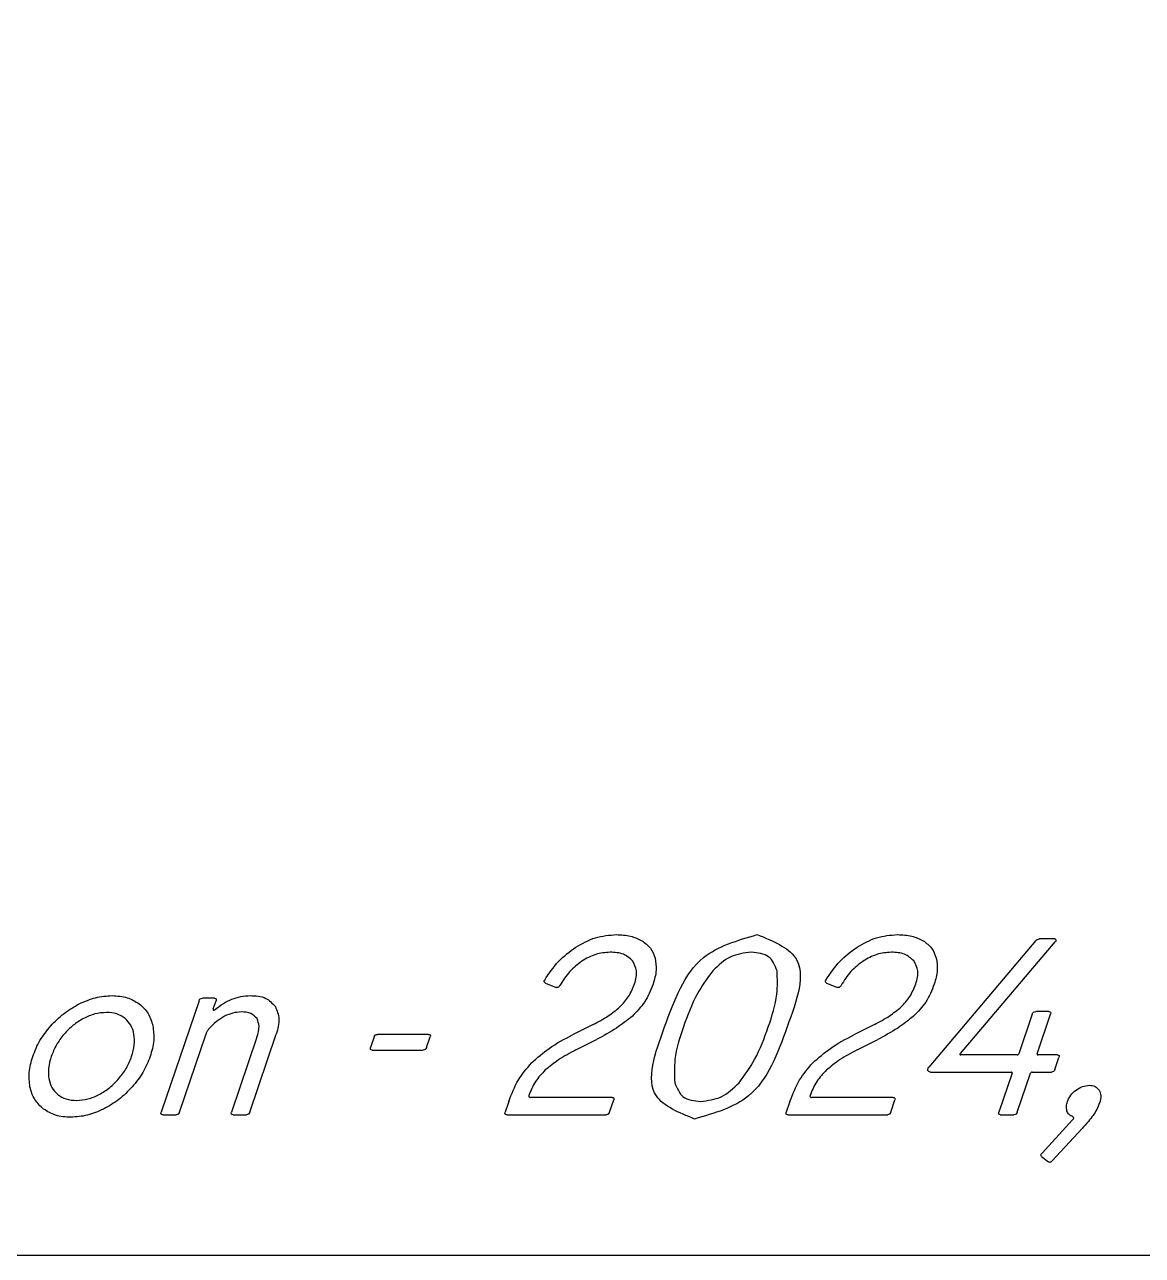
# Model space of a CAD drawing. Header units: millimetres. Extents: x 28 to 158, y -80 to -45.
# Drawn here: x 115.13 to 131.03, y -80 to -62.5 of the extents above; entities that cross this region are included whole.
import ezdxf

# ---------------------------------------------------------------- set-up
doc = ezdxf.new("R2010")
doc.units = ezdxf.units.MM
doc.layers.get('0').update_dxf_attribs({"linetype": 'CONTINUOUS'})

msp = doc.modelspace()

# ---------------------------------------------------------------- linework, layer by layer
for p, q in [((129.512, -75.525), (127.99, -77.325)), ((128.438, -77.129), (129.788, -75.543)), ((129.778, -75.5), (129.563, -75.5)), ((122.535, -76.129), (122.69, -76.189)), ((126.535, -76.129), (126.69, -76.189)), ((117.608, -76.379), (117.069, -77.964)), ((117.827, -76.343), (117.655, -76.343)), ((117.81, -76.496), (117.85, -76.379)), ((129.461, -76.568), (129.269, -77.132)), ((129.698, -76.532), (129.509, -76.532)), ((129.53, -77.132), (129.722, -76.568)), ((123.214, -76.718), (122.921, -76.864)), ((127.214, -76.718), (126.921, -76.864)), ((117.329, -77.964), (117.708, -76.85)), ((118.432, -76.896), (118.069, -77.964)), ((118.329, -77.964), (118.707, -76.854)), ((120.101, -76.893), (120.048, -77.046)), ((120.873, -76.857), (120.148, -76.857)), ((120.845, -77.046), (120.897, -76.893)), ((122.97, -77.079), (123.263, -76.929)), ((126.97, -77.079), (127.263, -76.929)), ((120.072, -77.082), (120.797, -77.082)), ((129.245, -77.15), (128.445, -77.15)), ((129.817, -77.15), (129.542, -77.15)), ((129.782, -77.357), (129.84, -77.186)), ((128.013, -77.393), (129.163, -77.393)), ((129.175, -77.411), (128.987, -77.964)), ((129.247, -77.964), (129.435, -77.411)), ((129.459, -77.393), (129.734, -77.393)), ((122.014, -77.811), (121.962, -77.964)), ((123.483, -77.754), (122.319, -77.754)), ((123.447, -77.964), (123.507, -77.789)), ((126.014, -77.811), (125.962, -77.964)), ((127.483, -77.754), (126.319, -77.754)), ((127.447, -77.964), (127.507, -77.789)), ((117.092, -78), (117.282, -78)), ((118.092, -78), (118.282, -78)), ((121.985, -78), (123.399, -78)), ((125.985, -78), (127.399, -78)), ((129.01, -78), (129.199, -78)), ((130.035, -78.075), (129.599, -78.546)), ((129.744, -78.657), (130.168, -78.196)), ((129.594, -78.593), (129.689, -78.671))]:
    msp.add_line(p, q)
msp.add_lwpolyline([(28.094, -80), (28.094, -45), (158.094, -45), (158.094, -80)], close=True)
for points, knots in [([(122.968, -75.616), (123.059, -75.565), (123.238, -75.463), (123.443, -75.447), (123.545, -75.439)], [0, 0, 0, 0, 0.03084957, 0.06093631, 0.06093631, 0.06093631, 0.06093631]), ([(123.545, -75.439), (123.613, -75.442), (123.741, -75.446), (123.856, -75.501), (123.91, -75.527)], [0, 0, 0, 0, 0.02031124, 0.03787934, 0.03787934, 0.03787934, 0.03787934]), ([(123.91, -75.527), (123.953, -75.559), (124.04, -75.622), (124.077, -75.723), (124.095, -75.773)], [0, 0, 0, 0, 0.01583453, 0.03148127, 0.03148127, 0.03148127, 0.03148127]), ([(124.231, -76.75), (124.369, -76.371), (124.608, -75.711), (125.268, -75.52), (125.548, -75.439)], [0, 0, 0, 0, 0.112738, 0.1959534, 0.1959534, 0.1959534, 0.1959534]), ([(125.548, -75.439), (125.769, -75.529), (126.335, -75.759), (126.111, -76.374), (125.974, -76.75)], [0, 0, 0, 0, 0.0633535, 0.1623415, 0.1623415, 0.1623415, 0.1623415]), ([(126.968, -75.616), (127.059, -75.565), (127.238, -75.463), (127.443, -75.447), (127.545, -75.439)], [0, 0, 0, 0, 0.03084871, 0.06093545, 0.06093545, 0.06093545, 0.06093545]), ([(127.545, -75.439), (127.613, -75.442), (127.741, -75.446), (127.856, -75.501), (127.91, -75.527)], [0, 0, 0, 0, 0.02031124, 0.03787934, 0.03787934, 0.03787934, 0.03787934]), ([(127.91, -75.527), (127.953, -75.559), (128.04, -75.622), (128.077, -75.723), (128.095, -75.773)], [0, 0, 0, 0, 0.01583453, 0.03148085, 0.03148085, 0.03148085, 0.03148085]), ([(129.512, -75.525), (129.519, -75.518), (129.533, -75.503), (129.553, -75.501), (129.563, -75.5)], [0, 0, 0, 0, 0.002924242, 0.00588069, 0.00588069, 0.00588069, 0.00588069]), ([(129.778, -75.5), (129.783, -75.5), (129.792, -75.501), (129.796, -75.509), (129.798, -75.513)], [0, 0, 0, 0, 0.00144562, 0.0025943, 0.0025943, 0.0025943, 0.0025943]), ([(129.798, -75.513), (129.798, -75.517), (129.798, -75.528), (129.792, -75.538), (129.788, -75.543)], [0, 0, 0, 0, 0.001388498, 0.003278898, 0.003278898, 0.003278898, 0.003278898]), ([(122.525, -76.086), (122.586, -75.993), (122.707, -75.811), (122.882, -75.681), (122.968, -75.616)], [0, 0, 0, 0, 0.03299755, 0.06502359, 0.06502359, 0.06502359, 0.06502359]), ([(123.456, -75.689), (123.386, -75.695), (123.242, -75.707), (123.118, -75.779), (123.054, -75.816)], [0, 0, 0, 0, 0.0208286, 0.04262711, 0.04262711, 0.04262711, 0.04262711]), ([(123.774, -75.811), (123.733, -75.775), (123.642, -75.697), (123.522, -75.692), (123.456, -75.689)], [0, 0, 0, 0, 0.01581681, 0.03489401, 0.03489401, 0.03489401, 0.03489401]), ([(124.095, -75.773), (124.104, -75.831), (124.122, -75.956), (124.086, -76.077), (124.066, -76.143)], [0, 0, 0, 0, 0.01724366, 0.03748454, 0.03748454, 0.03748454, 0.03748454]), ([(125.463, -75.689), (125.361, -75.702), (125.15, -75.728), (124.996, -75.877), (124.916, -75.954)], [0, 0, 0, 0, 0.02994802, 0.06223463, 0.06223463, 0.06223463, 0.06223463]), ([(125.831, -75.954), (125.799, -75.877), (125.732, -75.714), (125.556, -75.698), (125.463, -75.689)], [0, 0, 0, 0, 0.02317783, 0.04876484, 0.04876484, 0.04876484, 0.04876484]), ([(126.525, -76.086), (126.586, -75.993), (126.707, -75.811), (126.882, -75.681), (126.968, -75.616)], [0, 0, 0, 0, 0.03299697, 0.06502375, 0.06502375, 0.06502375, 0.06502375]), ([(127.456, -75.689), (127.386, -75.695), (127.242, -75.707), (127.118, -75.779), (127.054, -75.816)], [0, 0, 0, 0, 0.0208286, 0.04262711, 0.04262711, 0.04262711, 0.04262711]), ([(127.774, -75.811), (127.733, -75.775), (127.642, -75.697), (127.522, -75.692), (127.456, -75.689)], [0, 0, 0, 0, 0.01581603, 0.03489417, 0.03489417, 0.03489417, 0.03489417]), ([(128.095, -75.773), (128.104, -75.831), (128.122, -75.956), (128.086, -76.077), (128.066, -76.143)], [0, 0, 0, 0, 0.01724366, 0.03748434, 0.03748434, 0.03748434, 0.03748434]), ([(123.054, -75.816), (122.993, -75.863), (122.868, -75.959), (122.785, -76.092), (122.742, -76.161)], [0, 0, 0, 0, 0.02291265, 0.04681991, 0.04681991, 0.04681991, 0.04681991]), ([(123.803, -76.139), (123.821, -76.076), (123.855, -75.962), (123.799, -75.858), (123.774, -75.811)], [0, 0, 0, 0, 0.01877863, 0.03416912, 0.03416912, 0.03416912, 0.03416912]), ([(127.054, -75.816), (126.993, -75.863), (126.868, -75.959), (126.785, -76.092), (126.742, -76.161)], [0, 0, 0, 0, 0.02291265, 0.04681991, 0.04681991, 0.04681991, 0.04681991]), ([(127.803, -76.139), (127.821, -76.076), (127.855, -75.962), (127.799, -75.858), (127.774, -75.811)], [0, 0, 0, 0, 0.01877877, 0.03416926, 0.03416926, 0.03416926, 0.03416926]), ([(122.535, -76.129), (122.528, -76.124), (122.512, -76.113), (122.52, -76.095), (122.525, -76.086)], [0, 0, 0, 0, 0.002330036, 0.005084653, 0.005084653, 0.005084653, 0.005084653]), ([(124.916, -75.954), (124.837, -76.061), (124.658, -76.305), (124.556, -76.591), (124.499, -76.75)], [0, 0, 0, 0, 0.03989716, 0.09032388, 0.09032388, 0.09032388, 0.09032388]), ([(125.706, -76.75), (125.758, -76.596), (125.846, -76.337), (125.835, -76.065), (125.831, -75.954)], [0, 0, 0, 0, 0.04807694, 0.08120306, 0.08120306, 0.08120306, 0.08120306]), ([(126.535, -76.129), (126.528, -76.124), (126.512, -76.113), (126.52, -76.095), (126.525, -76.086)], [0, 0, 0, 0, 0.002330036, 0.005084876, 0.005084876, 0.005084876, 0.005084876]), ([(122.719, -76.188), (122.714, -76.19), (122.705, -76.194), (122.695, -76.191), (122.69, -76.189)], [0, 0, 0, 0, 0.001500726, 0.003035862, 0.003035862, 0.003035862, 0.003035862]), ([(122.742, -76.161), (122.739, -76.166), (122.733, -76.177), (122.723, -76.184), (122.719, -76.188)], [0, 0, 0, 0, 0.001889984, 0.003582369, 0.003582369, 0.003582369, 0.003582369]), ([(123.596, -76.466), (123.64, -76.419), (123.73, -76.324), (123.778, -76.202), (123.803, -76.139)], [0, 0, 0, 0, 0.019109, 0.03901719, 0.03901719, 0.03901719, 0.03901719]), ([(124.066, -76.143), (124.031, -76.231), (123.963, -76.403), (123.834, -76.534), (123.772, -76.598)], [0, 0, 0, 0, 0.02823605, 0.05468693, 0.05468693, 0.05468693, 0.05468693]), ([(126.719, -76.188), (126.714, -76.19), (126.705, -76.194), (126.695, -76.191), (126.69, -76.189)], [0, 0, 0, 0, 0.001500726, 0.003035862, 0.003035862, 0.003035862, 0.003035862]), ([(126.742, -76.161), (126.739, -76.166), (126.733, -76.177), (126.723, -76.184), (126.719, -76.188)], [0, 0, 0, 0, 0.00189052, 0.003582189, 0.003582189, 0.003582189, 0.003582189]), ([(127.596, -76.466), (127.64, -76.419), (127.73, -76.324), (127.778, -76.202), (127.803, -76.139)], [0, 0, 0, 0, 0.01910839, 0.03901658, 0.03901658, 0.03901658, 0.03901658]), ([(128.066, -76.143), (128.031, -76.231), (127.963, -76.403), (127.834, -76.534), (127.772, -76.598)], [0, 0, 0, 0, 0.02823646, 0.05468672, 0.05468672, 0.05468672, 0.05468672]), ([(115.498, -76.738), (115.559, -76.675), (115.679, -76.551), (115.83, -76.466), (115.905, -76.423)], [0, 0, 0, 0, 0.02600228, 0.05164081, 0.05164081, 0.05164081, 0.05164081]), ([(115.905, -76.423), (115.981, -76.389), (116.13, -76.323), (116.292, -76.312), (116.371, -76.307)], [0, 0, 0, 0, 0.02476301, 0.04838325, 0.04838325, 0.04838325, 0.04838325]), ([(116.371, -76.307), (116.445, -76.311), (116.584, -76.318), (116.702, -76.389), (116.758, -76.423)], [0, 0, 0, 0, 0.02166433, 0.04099933, 0.04099933, 0.04099933, 0.04099933]), ([(116.758, -76.423), (116.805, -76.466), (116.898, -76.553), (116.934, -76.675), (116.952, -76.738)], [0, 0, 0, 0, 0.0184564, 0.03752002, 0.03752002, 0.03752002, 0.03752002]), ([(117.608, -76.379), (117.612, -76.368), (117.622, -76.348), (117.644, -76.344), (117.655, -76.343)], [0, 0, 0, 0, 0.003227731, 0.006339747, 0.006339747, 0.006339747, 0.006339747]), ([(117.827, -76.343), (117.837, -76.344), (117.857, -76.348), (117.853, -76.368), (117.85, -76.379)], [0, 0, 0, 0, 0.002538293, 0.00521688, 0.00521688, 0.00521688, 0.00521688]), ([(117.836, -76.504), (117.875, -76.474), (117.95, -76.416), (118.035, -76.376), (118.076, -76.357)], [0, 0, 0, 0, 0.01461664, 0.02811044, 0.02811044, 0.02811044, 0.02811044]), ([(118.076, -76.357), (118.117, -76.343), (118.201, -76.313), (118.29, -76.309), (118.335, -76.307)], [0, 0, 0, 0, 0.01307349, 0.02659156, 0.02659156, 0.02659156, 0.02659156]), ([(118.335, -76.307), (118.414, -76.31), (118.555, -76.315), (118.651, -76.416), (118.694, -76.461)], [0, 0, 0, 0, 0.02250756, 0.04038587, 0.04038587, 0.04038587, 0.04038587]), ([(118.694, -76.461), (118.717, -76.519), (118.768, -76.647), (118.728, -76.78), (118.707, -76.854)], [0, 0, 0, 0, 0.01820978, 0.04031456, 0.04031456, 0.04031456, 0.04031456]), ([(123.214, -76.718), (123.287, -76.679), (123.423, -76.608), (123.542, -76.511), (123.596, -76.466)], [0, 0, 0, 0, 0.02490239, 0.04586256, 0.04586256, 0.04586256, 0.04586256]), ([(127.214, -76.718), (127.287, -76.679), (127.423, -76.608), (127.542, -76.511), (127.596, -76.466)], [0, 0, 0, 0, 0.02490239, 0.04586256, 0.04586256, 0.04586256, 0.04586256]), ([(115.967, -76.63), (115.915, -76.661), (115.811, -76.723), (115.728, -76.812), (115.686, -76.857)], [0, 0, 0, 0, 0.01792024, 0.03624676, 0.03624676, 0.03624676, 0.03624676]), ([(116.29, -76.546), (116.235, -76.55), (116.122, -76.558), (116.019, -76.606), (115.967, -76.63)], [0, 0, 0, 0, 0.01642807, 0.03364286, 0.03364286, 0.03364286, 0.03364286]), ([(116.556, -76.63), (116.518, -76.606), (116.437, -76.554), (116.341, -76.549), (116.29, -76.546)], [0, 0, 0, 0, 0.01332542, 0.02834053, 0.02834053, 0.02834053, 0.02834053]), ([(116.682, -76.857), (116.671, -76.812), (116.65, -76.725), (116.587, -76.661), (116.556, -76.63)], [0, 0, 0, 0, 0.01354565, 0.02640941, 0.02640941, 0.02640941, 0.02640941]), ([(117.972, -76.6), (117.933, -76.623), (117.851, -76.671), (117.786, -76.74), (117.751, -76.775)], [0, 0, 0, 0, 0.01356203, 0.0282407, 0.0282407, 0.0282407, 0.0282407]), ([(117.81, -76.496), (117.809, -76.501), (117.807, -76.507), (117.811, -76.512), (117.813, -76.514)], [0, 0, 0, 0, 0.001173237, 0.001946831, 0.001946831, 0.001946831, 0.001946831]), ([(117.813, -76.514), (117.817, -76.514), (117.826, -76.514), (117.832, -76.508), (117.836, -76.504)], [0, 0, 0, 0, 0.000971139, 0.002648645, 0.002648645, 0.002648645, 0.002648645]), ([(118.207, -76.539), (118.167, -76.542), (118.085, -76.548), (118.01, -76.582), (117.972, -76.6)], [0, 0, 0, 0, 0.01186346, 0.02444382, 0.02444382, 0.02444382, 0.02444382]), ([(118.433, -76.63), (118.406, -76.604), (118.344, -76.543), (118.256, -76.541), (118.207, -76.539)], [0, 0, 0, 0, 0.01096023, 0.02519163, 0.02519163, 0.02519163, 0.02519163]), ([(118.432, -76.896), (118.448, -76.845), (118.477, -76.755), (118.446, -76.668), (118.433, -76.63)], [0, 0, 0, 0, 0.01569183, 0.02726353, 0.02726353, 0.02726353, 0.02726353]), ([(123.772, -76.598), (123.698, -76.657), (123.539, -76.783), (123.36, -76.878), (123.263, -76.929)], [0, 0, 0, 0, 0.02825177, 0.06077193, 0.06077193, 0.06077193, 0.06077193]), ([(127.772, -76.598), (127.698, -76.657), (127.539, -76.783), (127.36, -76.878), (127.263, -76.929)], [0, 0, 0, 0, 0.02825253, 0.06077186, 0.06077186, 0.06077186, 0.06077186]), ([(129.461, -76.568), (129.466, -76.557), (129.476, -76.537), (129.498, -76.534), (129.509, -76.532)], [0, 0, 0, 0, 0.003228022, 0.006340038, 0.006340038, 0.006340038, 0.006340038]), ([(129.698, -76.532), (129.708, -76.534), (129.728, -76.537), (129.724, -76.557), (129.722, -76.568)], [0, 0, 0, 0, 0.002537847, 0.005216463, 0.005216463, 0.005216463, 0.005216463]), ([(115.242, -77.171), (115.273, -77.094), (115.336, -76.936), (115.444, -76.804), (115.498, -76.738)], [0, 0, 0, 0, 0.02491601, 0.05065935, 0.05065935, 0.05065935, 0.05065935]), ([(116.952, -76.738), (116.96, -76.807), (116.977, -76.954), (116.935, -77.096), (116.913, -77.171)], [0, 0, 0, 0, 0.0207889, 0.04396217, 0.04396217, 0.04396217, 0.04396217]), ([(117.751, -76.775), (117.742, -76.787), (117.724, -76.81), (117.713, -76.837), (117.708, -76.85)], [0, 0, 0, 0, 0.004479195, 0.008698082, 0.008698082, 0.008698082, 0.008698082]), ([(124.657, -78.061), (124.436, -77.971), (123.871, -77.741), (124.095, -77.126), (124.231, -76.75)], [0, 0, 0, 0, 0.0633527, 0.1623413, 0.1623413, 0.1623413, 0.1623413]), ([(124.499, -76.75), (124.447, -76.904), (124.359, -77.163), (124.37, -77.435), (124.375, -77.546)], [0, 0, 0, 0, 0.04807835, 0.08120448, 0.08120448, 0.08120448, 0.08120448]), ([(125.974, -76.75), (125.837, -77.129), (125.598, -77.789), (124.938, -77.98), (124.657, -78.061)], [0, 0, 0, 0, 0.1127403, 0.1959566, 0.1959566, 0.1959566, 0.1959566]), ([(125.289, -77.546), (125.368, -77.439), (125.548, -77.195), (125.649, -76.909), (125.706, -76.75)], [0, 0, 0, 0, 0.03989822, 0.09032638, 0.09032638, 0.09032638, 0.09032638]), ([(115.686, -76.857), (115.648, -76.906), (115.573, -77.002), (115.528, -77.115), (115.506, -77.171)], [0, 0, 0, 0, 0.0183608, 0.03638478, 0.03638478, 0.03638478, 0.03638478]), ([(116.649, -77.171), (116.665, -77.117), (116.696, -77.014), (116.687, -76.907), (116.682, -76.857)], [0, 0, 0, 0, 0.01685185, 0.03185701, 0.03185701, 0.03185701, 0.03185701]), ([(120.101, -76.893), (120.106, -76.882), (120.115, -76.862), (120.138, -76.859), (120.148, -76.857)], [0, 0, 0, 0, 0.003227972, 0.006339997, 0.006339997, 0.006339997, 0.006339997]), ([(120.873, -76.857), (120.883, -76.859), (120.904, -76.862), (120.899, -76.882), (120.897, -76.893)], [0, 0, 0, 0, 0.002536964, 0.005215521, 0.005215521, 0.005215521, 0.005215521]), ([(122.338, -77.263), (122.419, -77.191), (122.596, -77.033), (122.807, -76.924), (122.921, -76.864)], [0, 0, 0, 0, 0.03243998, 0.07088298, 0.07088298, 0.07088298, 0.07088298]), ([(126.338, -77.263), (126.419, -77.191), (126.596, -77.033), (126.807, -76.924), (126.921, -76.864)], [0, 0, 0, 0, 0.03243998, 0.07088215, 0.07088215, 0.07088215, 0.07088215]), ([(115.203, -77.605), (115.195, -77.536), (115.178, -77.389), (115.22, -77.246), (115.242, -77.171)], [0, 0, 0, 0, 0.02078879, 0.04396134, 0.04396134, 0.04396134, 0.04396134]), ([(115.506, -77.171), (115.49, -77.226), (115.459, -77.329), (115.468, -77.435), (115.472, -77.486)], [0, 0, 0, 0, 0.01685164, 0.03185677, 0.03185677, 0.03185677, 0.03185677]), ([(116.469, -77.486), (116.507, -77.437), (116.582, -77.341), (116.627, -77.228), (116.649, -77.171)], [0, 0, 0, 0, 0.0183608, 0.03638478, 0.03638478, 0.03638478, 0.03638478]), ([(116.913, -77.171), (116.882, -77.249), (116.819, -77.407), (116.711, -77.538), (116.657, -77.605)], [0, 0, 0, 0, 0.02491461, 0.05065847, 0.05065847, 0.05065847, 0.05065847]), ([(120.072, -77.082), (120.062, -77.081), (120.042, -77.077), (120.046, -77.057), (120.048, -77.046)], [0, 0, 0, 0, 0.002537836, 0.005216453, 0.005216453, 0.005216453, 0.005216453]), ([(120.845, -77.046), (120.84, -77.057), (120.83, -77.077), (120.808, -77.081), (120.797, -77.082)], [0, 0, 0, 0, 0.003227972, 0.006339997, 0.006339997, 0.006339997, 0.006339997]), ([(122.97, -77.079), (122.885, -77.123), (122.73, -77.205), (122.594, -77.315), (122.533, -77.364)], [0, 0, 0, 0, 0.02874545, 0.05227296, 0.05227296, 0.05227296, 0.05227296]), ([(126.97, -77.079), (126.885, -77.123), (126.73, -77.205), (126.594, -77.315), (126.533, -77.364)], [0, 0, 0, 0, 0.02874628, 0.05227378, 0.05227378, 0.05227378, 0.05227378]), ([(128.438, -77.129), (128.434, -77.135), (128.425, -77.146), (128.439, -77.149), (128.445, -77.15)], [0, 0, 0, 0, 0.001761823, 0.003284002, 0.003284002, 0.003284002, 0.003284002]), ([(129.245, -77.15), (129.251, -77.149), (129.262, -77.148), (129.267, -77.137), (129.269, -77.132)], [0, 0, 0, 0, 0.001556013, 0.003168719, 0.003168719, 0.003168719, 0.003168719]), ([(129.53, -77.132), (129.529, -77.137), (129.527, -77.147), (129.537, -77.149), (129.542, -77.15)], [0, 0, 0, 0, 0.001339329, 0.002608704, 0.002608704, 0.002608704, 0.002608704]), ([(129.817, -77.15), (129.827, -77.152), (129.847, -77.155), (129.843, -77.175), (129.84, -77.186)], [0, 0, 0, 0, 0.002536943, 0.005215591, 0.005215591, 0.005215591, 0.005215591]), ([(122.014, -77.811), (122.054, -77.706), (122.131, -77.505), (122.271, -77.341), (122.338, -77.263)], [0, 0, 0, 0, 0.03346763, 0.06408193, 0.06408193, 0.06408193, 0.06408193]), ([(126.014, -77.811), (126.054, -77.706), (126.131, -77.505), (126.271, -77.341), (126.338, -77.263)], [0, 0, 0, 0, 0.03346763, 0.06408251, 0.06408251, 0.06408251, 0.06408251]), ([(127.977, -77.371), (127.976, -77.364), (127.974, -77.347), (127.984, -77.333), (127.99, -77.325)], [0, 0, 0, 0, 0.002232604, 0.004954857, 0.004954857, 0.004954857, 0.004954857]), ([(115.472, -77.486), (115.483, -77.53), (115.505, -77.618), (115.568, -77.681), (115.599, -77.713)], [0, 0, 0, 0, 0.01354565, 0.02640971, 0.02640971, 0.02640971, 0.02640971]), ([(116.188, -77.713), (116.24, -77.682), (116.344, -77.62), (116.427, -77.531), (116.469, -77.486)], [0, 0, 0, 0, 0.01791984, 0.03624671, 0.03624671, 0.03624671, 0.03624671]), ([(122.533, -77.364), (122.484, -77.416), (122.383, -77.523), (122.327, -77.659), (122.299, -77.729)], [0, 0, 0, 0, 0.02122102, 0.04365594, 0.04365594, 0.04365594, 0.04365594]), ([(126.533, -77.364), (126.484, -77.416), (126.383, -77.523), (126.327, -77.659), (126.299, -77.729)], [0, 0, 0, 0, 0.02122102, 0.04365594, 0.04365594, 0.04365594, 0.04365594]), ([(128.013, -77.393), (128.004, -77.392), (127.989, -77.391), (127.981, -77.378), (127.977, -77.371)], [0, 0, 0, 0, 0.002378532, 0.004408328, 0.004408328, 0.004408328, 0.004408328]), ([(129.175, -77.411), (129.176, -77.406), (129.178, -77.395), (129.168, -77.394), (129.163, -77.393)], [0, 0, 0, 0, 0.001339357, 0.002608732, 0.002608732, 0.002608732, 0.002608732]), ([(129.459, -77.393), (129.454, -77.394), (129.443, -77.395), (129.438, -77.406), (129.435, -77.411)], [0, 0, 0, 0, 0.001556013, 0.00317138, 0.00317138, 0.00317138, 0.00317138]), ([(129.782, -77.357), (129.777, -77.368), (129.768, -77.388), (129.745, -77.391), (129.734, -77.393)], [0, 0, 0, 0, 0.003227972, 0.006339997, 0.006339997, 0.006339997, 0.006339997]), ([(115.396, -77.92), (115.35, -77.877), (115.257, -77.79), (115.221, -77.668), (115.203, -77.605)], [0, 0, 0, 0, 0.01845578, 0.03751874, 0.03751874, 0.03751874, 0.03751874]), ([(116.657, -77.605), (116.596, -77.668), (116.475, -77.792), (116.325, -77.877), (116.25, -77.92)], [0, 0, 0, 0, 0.02600368, 0.05164305, 0.05164305, 0.05164305, 0.05164305]), ([(124.375, -77.546), (124.407, -77.623), (124.474, -77.786), (124.65, -77.802), (124.742, -77.811)], [0, 0, 0, 0, 0.02317781, 0.0487639, 0.0487639, 0.0487639, 0.0487639]), ([(124.742, -77.811), (124.844, -77.798), (125.056, -77.772), (125.209, -77.623), (125.289, -77.546)], [0, 0, 0, 0, 0.02994894, 0.06223557, 0.06223557, 0.06223557, 0.06223557]), ([(129.96, -77.811), (129.974, -77.78), (130.002, -77.717), (130.055, -77.673), (130.083, -77.65)], [0, 0, 0, 0, 0.00982424, 0.02044528, 0.02044528, 0.02044528, 0.02044528]), ([(130.083, -77.65), (130.112, -77.63), (130.169, -77.592), (130.237, -77.585), (130.27, -77.582)], [0, 0, 0, 0, 0.01054064, 0.02019705, 0.02019705, 0.02019705, 0.02019705]), ([(130.27, -77.582), (130.3, -77.584), (130.357, -77.588), (130.395, -77.63), (130.413, -77.65)], [0, 0, 0, 0, 0.0087407, 0.01640068, 0.01640068, 0.01640068, 0.01640068]), ([(130.413, -77.65), (130.423, -77.676), (130.446, -77.736), (130.428, -77.798), (130.417, -77.832)], [0, 0, 0, 0, 0.00825974, 0.01869075, 0.01869075, 0.01869075, 0.01869075]), ([(115.599, -77.713), (115.637, -77.737), (115.718, -77.789), (115.814, -77.794), (115.865, -77.796)], [0, 0, 0, 0, 0.01332544, 0.02834007, 0.02834007, 0.02834007, 0.02834007]), ([(115.865, -77.796), (115.92, -77.793), (116.033, -77.785), (116.136, -77.737), (116.188, -77.713)], [0, 0, 0, 0, 0.01642807, 0.03364286, 0.03364286, 0.03364286, 0.03364286]), ([(122.299, -77.729), (122.298, -77.736), (122.295, -77.751), (122.311, -77.753), (122.319, -77.754)], [0, 0, 0, 0, 0.001876653, 0.003905559, 0.003905559, 0.003905559, 0.003905559]), ([(123.483, -77.754), (123.493, -77.755), (123.513, -77.759), (123.509, -77.779), (123.507, -77.789)], [0, 0, 0, 0, 0.002536051, 0.005214751, 0.005214751, 0.005214751, 0.005214751]), ([(126.299, -77.729), (126.298, -77.736), (126.295, -77.751), (126.311, -77.753), (126.319, -77.754)], [0, 0, 0, 0, 0.001876613, 0.003905519, 0.003905519, 0.003905519, 0.003905519]), ([(127.483, -77.754), (127.493, -77.755), (127.513, -77.759), (127.509, -77.779), (127.507, -77.789)], [0, 0, 0, 0, 0.002536051, 0.005214751, 0.005214751, 0.005214751, 0.005214751]), ([(129.954, -77.948), (129.95, -77.927), (129.94, -77.881), (129.953, -77.835), (129.96, -77.811)], [0, 0, 0, 0, 0.00644846, 0.01396138, 0.01396138, 0.01396138, 0.01396138]), ([(130.417, -77.832), (130.405, -77.864), (130.382, -77.926), (130.345, -77.981), (130.327, -78.009)], [0, 0, 0, 0, 0.01002982, 0.0199118, 0.0199118, 0.0199118, 0.0199118]), ([(115.784, -78.036), (115.71, -78.032), (115.571, -78.025), (115.452, -77.953), (115.396, -77.92)], [0, 0, 0, 0, 0.02166433, 0.04099933, 0.04099933, 0.04099933, 0.04099933]), ([(116.25, -77.92), (116.174, -77.953), (116.025, -78.02), (115.863, -78.03), (115.784, -78.036)], [0, 0, 0, 0, 0.02476301, 0.04838325, 0.04838325, 0.04838325, 0.04838325]), ([(117.092, -78), (117.082, -77.998), (117.062, -77.995), (117.066, -77.975), (117.069, -77.964)], [0, 0, 0, 0, 0.002536518, 0.005215159, 0.005215159, 0.005215159, 0.005215159]), ([(117.329, -77.964), (117.324, -77.975), (117.315, -77.995), (117.292, -77.998), (117.282, -78)], [0, 0, 0, 0, 0.003230152, 0.006343547, 0.006343547, 0.006343547, 0.006343547]), ([(118.092, -78), (118.082, -77.998), (118.062, -77.995), (118.066, -77.975), (118.069, -77.964)], [0, 0, 0, 0, 0.002536964, 0.005215609, 0.005215609, 0.005215609, 0.005215609]), ([(118.329, -77.964), (118.324, -77.975), (118.315, -77.995), (118.292, -77.998), (118.282, -78)], [0, 0, 0, 0, 0.003229619, 0.006343471, 0.006343471, 0.006343471, 0.006343471]), ([(121.985, -78), (121.975, -77.998), (121.955, -77.995), (121.959, -77.975), (121.962, -77.964)], [0, 0, 0, 0, 0.002536964, 0.005215605, 0.005215605, 0.005215605, 0.005215605]), ([(123.447, -77.964), (123.442, -77.975), (123.433, -77.995), (123.41, -77.998), (123.399, -78)], [0, 0, 0, 0, 0.003230152, 0.006344004, 0.006344004, 0.006344004, 0.006344004]), ([(125.985, -78), (125.975, -77.998), (125.955, -77.995), (125.959, -77.975), (125.962, -77.964)], [0, 0, 0, 0, 0.002536964, 0.005215612, 0.005215612, 0.005215612, 0.005215612]), ([(127.447, -77.964), (127.442, -77.975), (127.433, -77.995), (127.41, -77.998), (127.399, -78)], [0, 0, 0, 0, 0.003230152, 0.006343091, 0.006343091, 0.006343091, 0.006343091]), ([(129.01, -78), (129, -77.998), (128.98, -77.995), (128.984, -77.975), (128.987, -77.964)], [0, 0, 0, 0, 0.002536964, 0.005215612, 0.005215612, 0.005215612, 0.005215612]), ([(129.247, -77.964), (129.242, -77.975), (129.233, -77.995), (129.21, -77.998), (129.199, -78)], [0, 0, 0, 0, 0.003230152, 0.006344004, 0.006344004, 0.006344004, 0.006344004]), ([(130.036, -78.029), (130.018, -78.02), (129.981, -78.003), (129.963, -77.966), (129.954, -77.948)], [0, 0, 0, 0, 0.005933, 0.0117743, 0.0117743, 0.0117743, 0.0117743]), ([(130.05, -78.05), (130.05, -78.046), (130.05, -78.037), (130.041, -78.032), (130.036, -78.029)], [0, 0, 0, 0, 0.001084668, 0.002726132, 0.002726132, 0.002726132, 0.002726132]), ([(130.327, -78.009), (130.304, -78.038), (130.255, -78.103), (130.199, -78.163), (130.168, -78.196)], [0, 0, 0, 0, 0.01107271, 0.02455429, 0.02455429, 0.02455429, 0.02455429]), ([(130.035, -78.075), (130.038, -78.071), (130.045, -78.064), (130.048, -78.055), (130.05, -78.05)], [0, 0, 0, 0, 0.001487202, 0.002968674, 0.002968674, 0.002968674, 0.002968674]), ([(129.594, -78.593), (129.589, -78.586), (129.578, -78.57), (129.592, -78.555), (129.599, -78.546)], [0, 0, 0, 0, 0.002283024, 0.005278351, 0.005278351, 0.005278351, 0.005278351]), ([(129.744, -78.657), (129.735, -78.667), (129.719, -78.685), (129.698, -78.675), (129.689, -78.671)], [0, 0, 0, 0, 0.003583693, 0.006292632, 0.006292632, 0.006292632, 0.006292632])]:
    msp.add_open_spline(points, degree=3, knots=knots)

doc.saveas('drawing.dxf')
